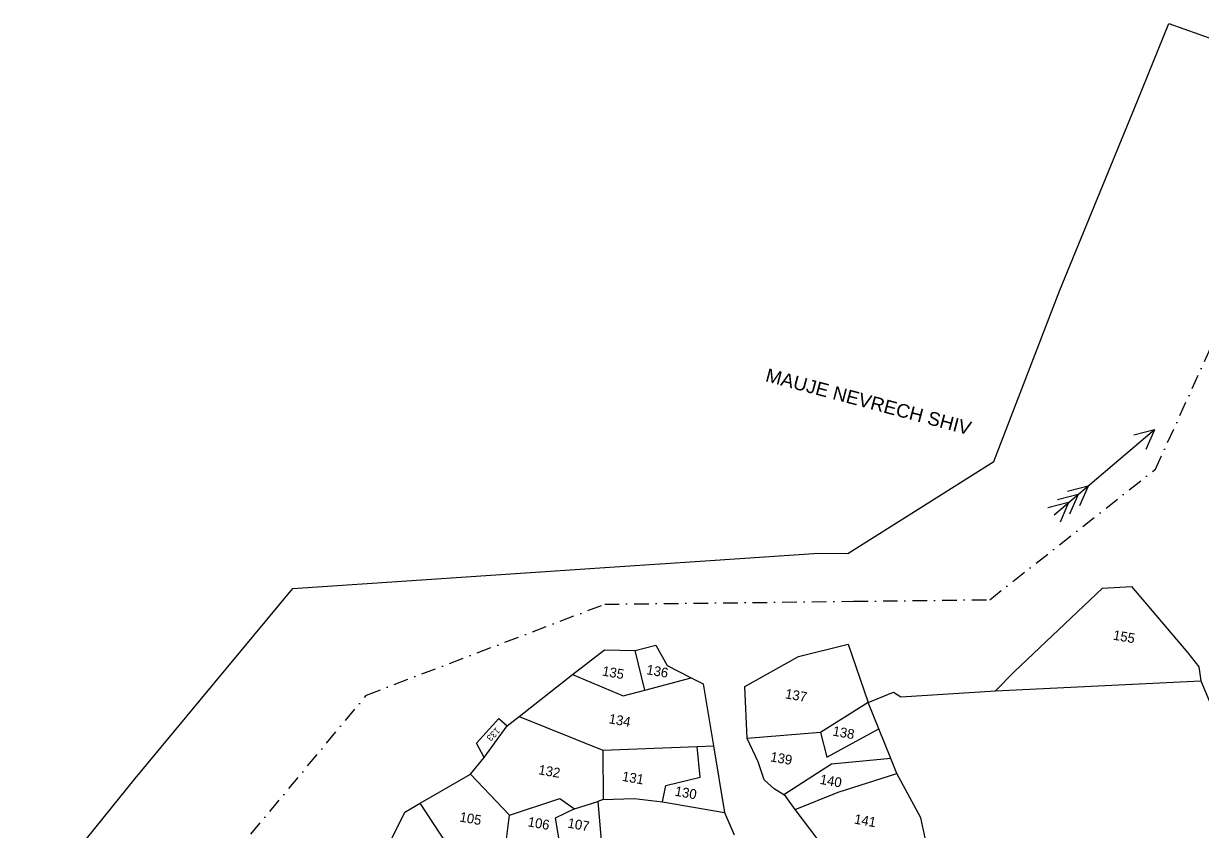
# Model space of a CAD drawing. Header units: metres. Extents: x 317209 to 318101, y 1892355 to 1893083.
# Drawn here: x 317236.2 to 317638.5, y 1892807 to 1893082.6 of the extents above; entities that cross this region are included whole.
import ezdxf

# ---------------------------------------------------------------- set-up
doc = ezdxf.new("R2010")
doc.units = ezdxf.units.M
doc.header["$MEASUREMENT"] = 0
doc.linetypes.add('DASHDOT', pattern=[1, 0.5, -0.25, 0, -0.25])
for name, color, linetype in [('OFF', 1, 'Continuous'), ('POLY_PARCEL', 6, 'Continuous'), ('POLY_WATER', 4, 'Continuous'), ('TEXT_MAPOUT', 7, 'Continuous'), ('TEXT_PARCEL', 7, 'Continuous'), ('V_BOUND_STREAM_LINE', 7, 'DASHDOT')]:
    doc.layers.add(name, color=color, linetype=linetype)
doc.styles.get("Standard").update_dxf_attribs({"font": 'arial.ttf'})
doc.styles.add('TEXT_MAP', font='KRDEV050.TTF')

msp = doc.modelspace()

# ---------------------------------------------------------------- linework, layer by layer
for points in [[(317622.1, 1892943.99), (317587.86, 1892914.94)], [(317622.1, 1892943.99), (317615.05, 1892942.22)], [(317622.1, 1892943.99), (317619.2, 1892937.32)], [(317596.09, 1892921.92), (317589.04, 1892920.15)], [(317599.45, 1892924.78), (317592.4, 1892923)], [(317596.09, 1892921.92), (317593.19, 1892915.26)], [(317599.45, 1892924.78), (317596.56, 1892918.11)], [(317592.83, 1892919.16), (317585.78, 1892917.39)], [(317592.83, 1892919.16), (317589.94, 1892912.49)]]:
    msp.add_lwpolyline(points)
at = {"layer": 'OFF'}
msp.add_line((317626.98, 1893082.56), (317833.21, 1893009.55), dxfattribs=at)
at = {"layer": 'POLY_PARCEL'}
for p, q in [((317448.21, 1892855.21), (317444.9, 1892868.68)), ((317423.51, 1892860.54), (317440.81, 1892853.24)), ((317448.21, 1892855.21), (317464.02, 1892859.42)), ((317567.86, 1892855), (317637.93, 1892858.33)), ((317440.81, 1892853.24), (317448.21, 1892855.21)), ((317524.47, 1892851.03), (317508.11, 1892840.74)), ((317528.09, 1892842.01), (317524.47, 1892851.03)), ((317405.36, 1892846.24), (317433.83, 1892834.74)), ((317393.36, 1892832.24), (317401.26, 1892843.06)), ((317508.11, 1892840.74), (317483.18, 1892838.7)), ((317508.11, 1892840.74), (317510.28, 1892832.29)), ((317510.28, 1892832.29), (317528.09, 1892842.01)), ((317532.16, 1892831.86), (317528.09, 1892842.01)), ((317433.83, 1892834.74), (317466.08, 1892836)), ((317433.83, 1892834.74), (317434, 1892817.89)), ((317466.08, 1892836), (317471.62, 1892836.22)), ((317467.05, 1892825.48), (317466.08, 1892836)), ((317511.92, 1892829.94), (317495.59, 1892819.46)), ((317532.16, 1892831.86), (317511.92, 1892829.94)), ((317534.21, 1892826.76), (317532.16, 1892831.86)), ((317388.68, 1892826.54), (317401.98, 1892812.6)), ((317455.38, 1892822.67), (317467.05, 1892825.48)), ((317514.2, 1892820.39), (317534.21, 1892826.76)), ((317542.44, 1892811.68), (317534.21, 1892826.76)), ((317454.23, 1892817.06), (317455.38, 1892822.67)), ((317499.51, 1892814.44), (317514.2, 1892820.39)), ((317380.4, 1892803.09), (317371.52, 1892816.62)), ((317401.98, 1892812.6), (317419.2, 1892818.28)), ((317419.2, 1892818.28), (317424.26, 1892814.69)), ((317424.26, 1892814.69), (317432.22, 1892817.18)), ((317434, 1892817.89), (317432.22, 1892817.18)), ((317432.22, 1892817.18), (317433.34, 1892803.94)), ((317434, 1892817.89), (317444.6, 1892818.21)), ((317444.6, 1892818.21), (317454.23, 1892817.06)), ((317454.23, 1892817.06), (317475.39, 1892813.46)), ((317400.82, 1892802.52), (317401.98, 1892812.6)), ((317424.26, 1892814.69), (317417.6, 1892811.5)), ((317417.6, 1892811.5), (317418.93, 1892803.45)), ((317545.83, 1892795.55), (317542.44, 1892811.68))]:
    msp.add_line(p, q, dxfattribs=at)
at = {"layer": 'POLY_WATER'}
for p, q in [((317616.38, 1893056.18), (317626.98, 1893082.56)), ((317589.79, 1892991.6), (317616.38, 1893056.18)), ((317567.26, 1892933.16), (317589.79, 1892991.6)), ((317517.43, 1892901.8), (317567.26, 1892933.16)), ((317470.45, 1892899.46), (317507.55, 1892901.94)), ((317507.55, 1892901.94), (317517.43, 1892901.8)), ((317328.08, 1892889.86), (317432.83, 1892896.9)), ((317432.83, 1892896.9), (317470.45, 1892899.46)), ((317274.29, 1892825.04), (317328.08, 1892889.86)), ((317574.31, 1892861.56), (317604.45, 1892889.98)), ((317604.45, 1892889.98), (317614.31, 1892890.59)), ((317614.31, 1892890.59), (317633.55, 1892867.89)), ((317423.51, 1892860.54), (317434.47, 1892868.94)), ((317434.47, 1892868.94), (317444.9, 1892868.68)), ((317444.9, 1892868.68), (317451.94, 1892870.55)), ((317451.94, 1892870.55), (317455.81, 1892863.59)), ((317500.69, 1892866.64), (317517.64, 1892870.94)), ((317517.64, 1892870.94), (317524.47, 1892851.03)), ((317482.29, 1892856.41), (317500.69, 1892866.64)), ((317633.55, 1892867.89), (317637.29, 1892863.18)), ((317455.81, 1892863.59), (317464.02, 1892859.42)), ((317567.86, 1892855), (317574.31, 1892861.56)), ((317637.29, 1892863.18), (317637.93, 1892858.33)), ((317405.36, 1892846.24), (317423.51, 1892860.54)), ((317464.02, 1892859.42), (317468.1, 1892857.34)), ((317468.1, 1892857.34), (317471.62, 1892836.22)), ((317637.93, 1892858.33), (317650.41, 1892828.64)), ((317483.18, 1892838.7), (317482.29, 1892856.41)), ((317524.47, 1892851.03), (317533.05, 1892854.53)), ((317533.05, 1892854.53), (317535.59, 1892852.87)), ((317535.59, 1892852.87), (317567.86, 1892855)), ((317390.81, 1892837.13), (317398.35, 1892845.52)), ((317398.35, 1892845.52), (317401.26, 1892843.06)), ((317401.26, 1892843.06), (317405.36, 1892846.24)), ((317393.36, 1892832.24), (317390.81, 1892837.13)), ((317486.86, 1892830.73), (317483.18, 1892838.7)), ((317471.62, 1892836.22), (317475.39, 1892813.46)), ((317388.68, 1892826.54), (317393.36, 1892832.24)), ((317488.92, 1892824.57), (317486.86, 1892830.73)), ((317236.19, 1892777.95), (317274.29, 1892825.04)), ((317371.52, 1892816.62), (317388.68, 1892826.54)), ((317492.36, 1892821.55), (317488.92, 1892824.57)), ((317495.59, 1892819.46), (317492.36, 1892821.55)), ((317366.35, 1892813.62), (317371.52, 1892816.62)), ((317496.34, 1892818.97), (317495.59, 1892819.46)), ((317499.51, 1892814.44), (317496.34, 1892818.97)), ((317360.95, 1892802.82), (317366.35, 1892813.62)), ((317475.39, 1892813.46), (317478.67, 1892805.85)), ((317509.85, 1892800.88), (317499.51, 1892814.44))]:
    msp.add_line(p, q, dxfattribs=at)
at = {"layer": 'V_BOUND_STREAM_LINE', "ltscale": 10}
for p, q in [((317622.43, 1892930.53), (317667.54, 1893029.43)), ((317565.9, 1892886.06), (317622.43, 1892930.53)), ((317434.5, 1892884.5), (317519.39, 1892885.5)), ((317519.39, 1892885.5), (317565.9, 1892886.06)), ((317353.27, 1892853.54), (317434.5, 1892884.5)), ((317281.41, 1892767.3), (317353.27, 1892853.54))]:
    msp.add_line(p, q, dxfattribs=at)

# ---------------------------------------------------------------- texts
at = {"layer": 'TEXT_MAPOUT'}
msp.add_text('MAUJE NEVRECH SHIV', height=4.6269, rotation=345.1988, dxfattribs=at).set_placement((317489.07, 1892960.6))
at = {"layer": 'TEXT_PARCEL', "style": 'TEXT_MAP'}
for s, height, rotation, p in [('155', 3.331, 349.9588, (317607.82, 1892872.46)), ('135', 3.331, 349.9588, (317433.47, 1892860.21)), ('136', 3.331, 349.9588, (317448.56, 1892860.67)), ('137', 3.331, 349.9588, (317495.92, 1892852.44)), ('134', 3.331, 349.9588, (317435.71, 1892843.94)), ('133', 2.221, 225.9362, (317397.47, 1892842.68)), ('138', 3.331, 349.9588, (317512.1, 1892839.74)), ('139', 3.331, 349.9588, (317490.85, 1892830.95)), ('132', 3.331, 349.9588, (317411.7, 1892826.54)), ('131', 3.331, 349.9588, (317440.25, 1892824.3)), ('140', 3.331, 349.9588, (317507.75, 1892823.26)), ('130', 3.331, 349.9588, (317458.26, 1892819.23)), ('105', 3.331, 349.9588, (317384.79, 1892810.43)), ('141', 3.331, 349.9588, (317519.47, 1892809.72)), ('106', 3.331, 349.9588, (317408.06, 1892808.8)), ('107', 3.331, 349.9588, (317421.66, 1892808.35))]:
    msp.add_text(s, height=height, rotation=rotation, dxfattribs=at).set_placement(p)

doc.saveas('drawing.dxf')
